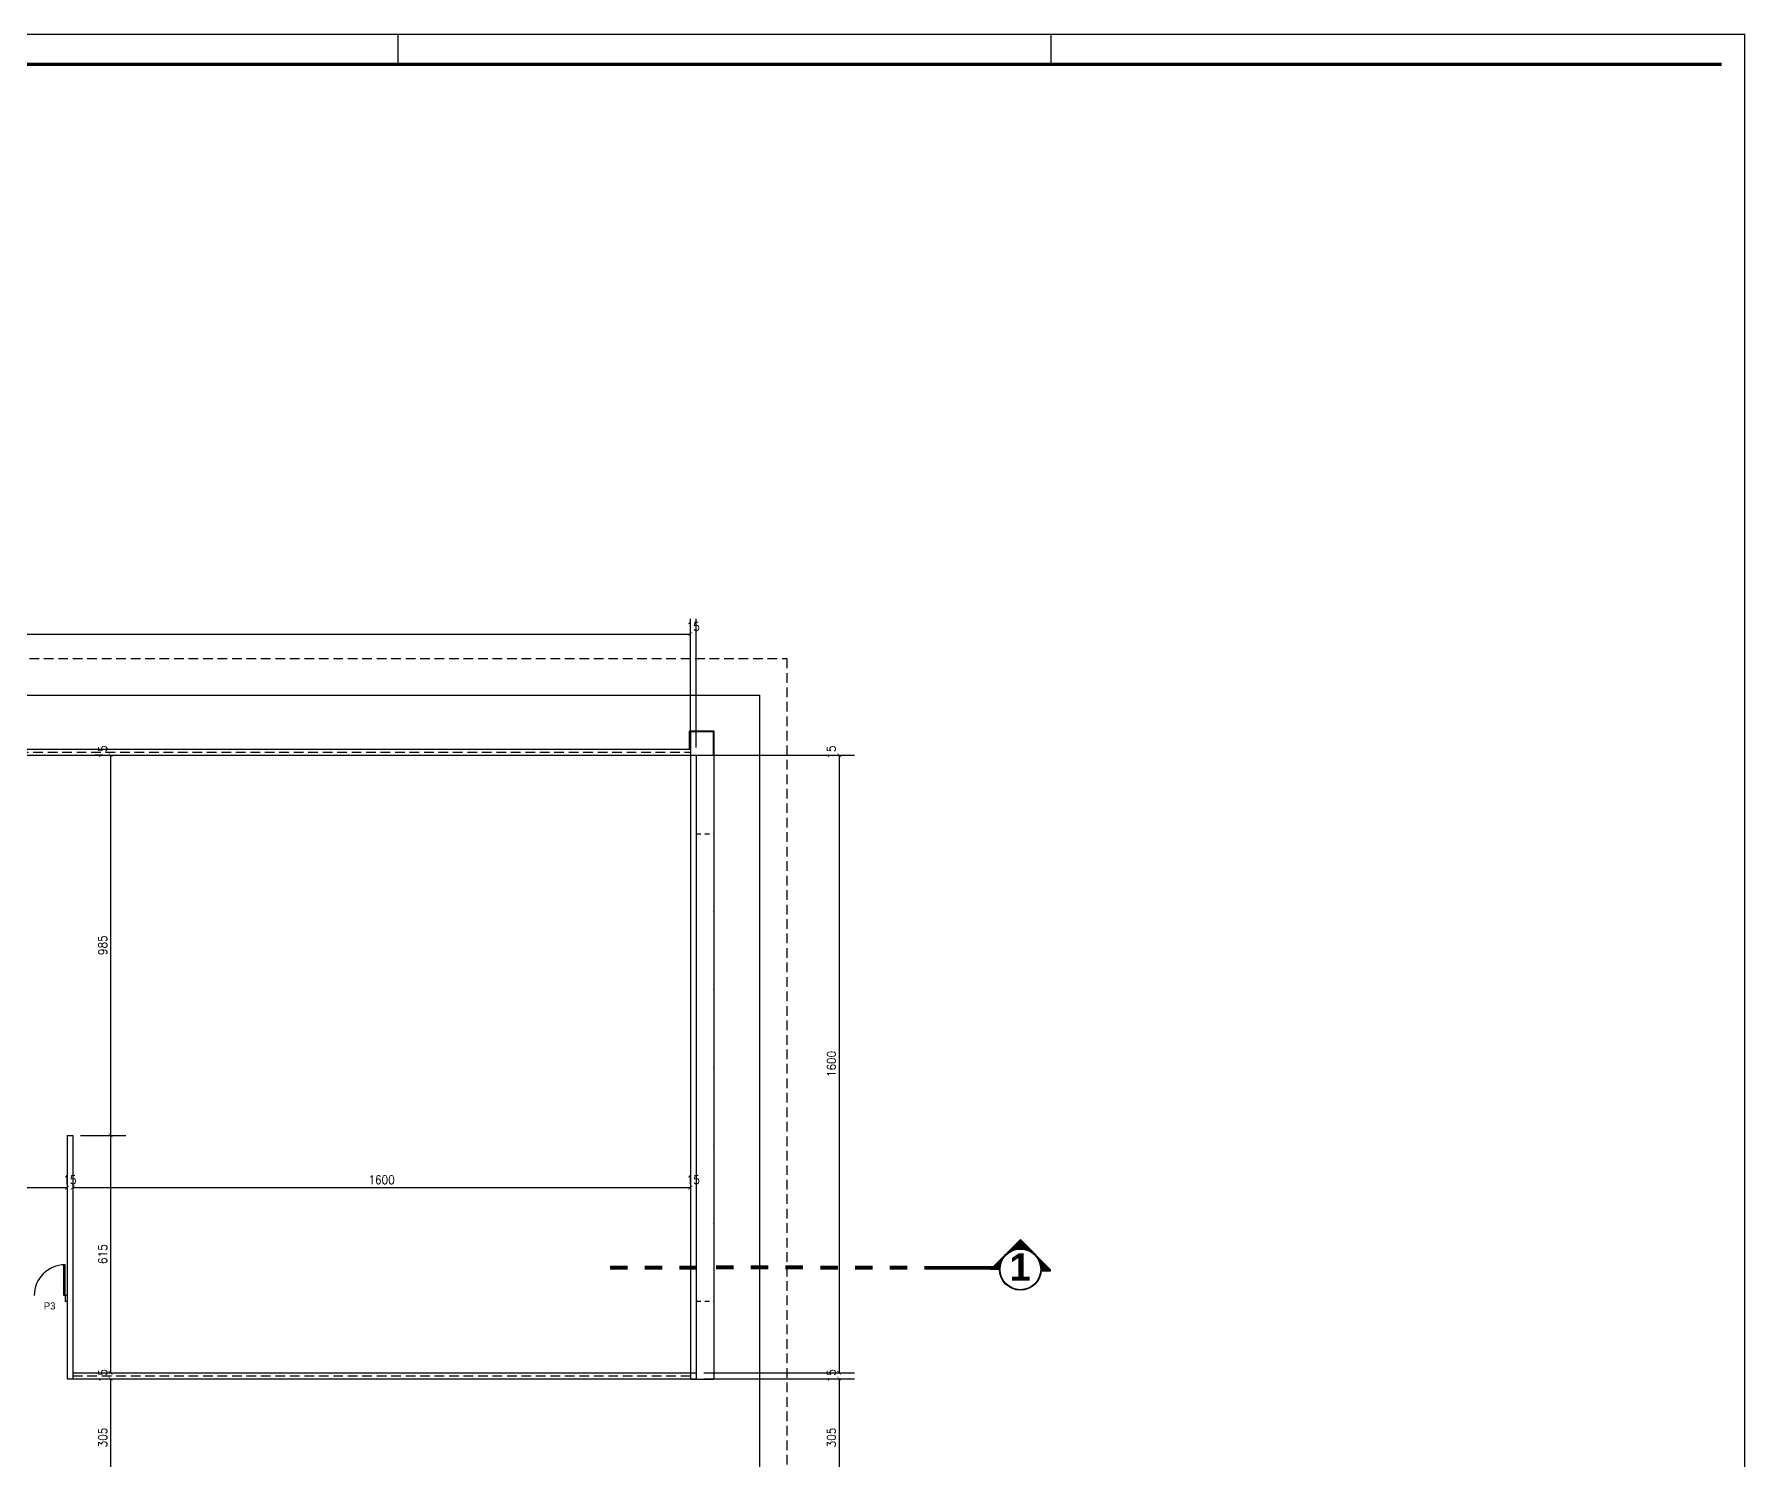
# Model space of a CAD drawing. Extents: x -81 to 244, y 231 to 317.
# Drawn here: x 44.4 to 88.72, y 280.12 to 317.04 of the extents above; entities that cross this region are included whole.
import ezdxf
from ezdxf.enums import TextEntityAlignment as Align

# ---------------------------------------------------------------- set-up
doc = ezdxf.new("R2010")
doc.units = 0
doc.header["$MEASUREMENT"] = 0
doc.header["$PDMODE"] = 3
doc.linetypes.add('HIDDEN', pattern=[0.375, 0.25, -0.125])
doc.linetypes.add('HIDDEN2', pattern=[0.1875, 0.125, -0.0625])
doc.layers.get('0').update_dxf_attribs({"linetype": 'CONTINUOUS'})
doc.layers.get('DEFPOINTS').update_dxf_attribs({"linetype": 'CONTINUOUS'})
for name, color, linetype in [('ADI', 9, 'CONTINUOUS'), ('CAR', 5, 'CONTINUOUS'), ('CORTE01', 2, 'CONTINUOUS'), ('CORTE03', 41, 'CONTINUOUS'), ('DIM', 1, 'CONTINUOUS'), ('ESQ', 10, 'CONTINUOUS'), ('EST', 6, 'CONTINUOUS'), ('NOT', 3, 'CONTINUOUS'), ('PAR', 4, 'CONTINUOUS'), ('PBX', 7, 'CONTINUOUS'), ('PISO2', 8, 'CONTINUOUS'), ('TEXTO01', 3, 'CONTINUOUS'), ('VIDRO', 250, 'CONTINUOUS')]:
    doc.layers.add(name, color=color, linetype=linetype)
doc.styles.add('ARQ', font='romans', dxfattribs={"width": 0.9})
doc.styles.add('SANSSERIFBOLD', font='sasb____.pfb')
doc.styles.add('STYLUS', font='stylu.ttf')
doc.dimstyles.get("Standard").update_dxf_attribs({"dimtxt": 0.5, "dimasz": 0.18, "dimexe": 0.18, "dimexo": 0.0625, "dimgap": 0.09, "dimtad": 0, "dimtoh": 1, "dimzin": 0, "dimdsep": 46, "dimtxsty": 'ARQ', "dimcen": 0.09, "dimadec": 0, "dimazin": 0, "dimtfac": 1, "dimtofl": 0, "dimtmove": 2, "dimatfit": 3, "dimfxl": 0, "dimtolj": 1, "dimarcsym": 0})

# ---------------------------------------------------------------- blocks, each defined once
blk = doc.blocks.new('_ARCHTICK')
at = {"color": 0, "linetype": 'ByBlock', "const_width": 0.15}
blk.add_lwpolyline([(-0.5, -0.5), (0.5, 0.5)], dxfattribs=at)
blk = doc.blocks.new('*D322')
at = {"layer": 'DEFPOINTS', "color": 0}
for p in [(61.405, 301.5), (25.655, 298.37), (61.405, 298.52)]:
    blk.add_point(p, dxfattribs=at)
at = {"layer": 'DIM', "color": 1, "lineweight": -2}
for p, q in [((61.405, 298.72), (61.405, 301.9)), ((25.655, 301.5), (61.405, 301.5))]:
    blk.add_line(p, q, dxfattribs=at)
at = {"layer": 'DIM', "color": 1, "lineweight": -2, "xscale": 0.1, "yscale": 0.1, "zscale": 0.1, "rotation": 180}
blk.add_blockref('_ARCHTICK', (25.655, 301.5), dxfattribs=at)
at = {"layer": 'DIM', "color": 1, "lineweight": -2, "xscale": 0.1, "yscale": 0.1, "zscale": 0.1}
blk.add_blockref('_ARCHTICK', (61.405, 301.5), dxfattribs=at)
at = {"layer": 'DIM', "color": 2, "insert": (43.53, 301.701), "char_height": 0.22, "attachment_point": 5, "style": 'ARQ'}
blk.add_mtext('\\A1;3575', dxfattribs=at)
blk = doc.blocks.new('*D323')
at = {"layer": 'DEFPOINTS', "color": 0}
for p in [(61.555, 301.5), (61.405, 298.52), (61.555, 298.37)]:
    blk.add_point(p, dxfattribs=at)
at = {"layer": 'DIM', "color": 1, "lineweight": -2}
blk.add_line((61.555, 298.57), (61.555, 301.9), dxfattribs=at)
at = {"layer": 'DIM', "color": 2, "insert": (61.48, 301.701), "char_height": 0.22, "attachment_point": 5, "style": 'ARQ'}
blk.add_mtext('\\A1;15', dxfattribs=at)
blk = doc.blocks.new('*D1202')
at = {"layer": 'DEFPOINTS', "color": 0}
for p in [(41.005, 287.177), (45.255, 287.177), (45.255, 287.169)]:
    blk.add_point(p, dxfattribs=at)
at = {"layer": 'DIM', "color": 1, "lineweight": -2}
for p, q in [((41.005, 287.169), (45.255, 287.169)), ((45.255, 286.977), (45.255, 286.769))]:
    blk.add_line(p, q, dxfattribs=at)
at = {"layer": 'DIM', "color": 1, "lineweight": -2, "xscale": 0.1, "yscale": 0.1, "zscale": 0.1, "rotation": 180}
blk.add_blockref('_ARCHTICK', (41.005, 287.169), dxfattribs=at)
at = {"layer": 'DIM', "color": 1, "lineweight": -2, "xscale": 0.1, "yscale": 0.1, "zscale": 0.1}
blk.add_blockref('_ARCHTICK', (45.255, 287.169), dxfattribs=at)
at = {"layer": 'DIM', "color": 2, "insert": (43.13, 287.37), "char_height": 0.22, "attachment_point": 5, "style": 'ARQ'}
blk.add_mtext('\\A1;425', dxfattribs=at)
blk = doc.blocks.new('*D1203')
at = {"layer": 'DEFPOINTS', "color": 0}
for p in [(45.255, 287.177), (45.405, 287.177), (45.405, 287.169)]:
    blk.add_point(p, dxfattribs=at)
at = {"layer": 'DIM', "color": 1, "lineweight": -2}
blk.add_line((45.405, 286.977), (45.405, 286.769), dxfattribs=at)
at = {"layer": 'DIM', "color": 2, "insert": (45.33, 287.37), "char_height": 0.22, "attachment_point": 5, "style": 'ARQ'}
blk.add_mtext('\\A1;15', dxfattribs=at)
blk = doc.blocks.new('*D1204')
at = {"layer": 'DEFPOINTS', "color": 0}
for p in [(45.405, 287.177), (61.405, 287.177), (61.405, 287.169)]:
    blk.add_point(p, dxfattribs=at)
at = {"layer": 'DIM', "color": 1, "lineweight": -2}
for p, q in [((45.405, 287.169), (61.405, 287.169)), ((61.405, 286.977), (61.405, 286.769))]:
    blk.add_line(p, q, dxfattribs=at)
at = {"layer": 'DIM', "color": 1, "lineweight": -2, "xscale": 0.1, "yscale": 0.1, "zscale": 0.1, "rotation": 180}
blk.add_blockref('_ARCHTICK', (45.405, 287.169), dxfattribs=at)
at = {"layer": 'DIM', "color": 1, "lineweight": -2, "xscale": 0.1, "yscale": 0.1, "zscale": 0.1}
blk.add_blockref('_ARCHTICK', (61.405, 287.169), dxfattribs=at)
at = {"layer": 'DIM', "color": 2, "insert": (53.405, 287.37), "char_height": 0.22, "attachment_point": 5, "style": 'ARQ'}
blk.add_mtext('\\A1;1600', dxfattribs=at)
blk = doc.blocks.new('*D1205')
at = {"layer": 'DEFPOINTS', "color": 0}
for p in [(61.405, 287.177), (61.555, 287.177), (61.555, 287.169)]:
    blk.add_point(p, dxfattribs=at)
at = {"layer": 'DIM', "color": 1, "lineweight": -2}
blk.add_line((61.555, 286.977), (61.555, 286.769), dxfattribs=at)
at = {"layer": 'DIM', "color": 2, "insert": (61.48, 287.37), "char_height": 0.22, "attachment_point": 5, "style": 'ARQ'}
blk.add_mtext('\\A1;15', dxfattribs=at)
blk = doc.blocks.new('*D1206')
at = {"layer": 'DEFPOINTS', "color": 0}
for p in [(61.405, 298.52), (61.405, 298.37), (65.26, 298.37)]:
    blk.add_point(p, dxfattribs=at)
at = {"layer": 'DIM', "color": 1, "lineweight": -2}
blk.add_line((61.605, 298.37), (65.66, 298.37), dxfattribs=at)
at = {"layer": 'DIM', "color": 2, "insert": (65.059, 298.445), "char_height": 0.22, "attachment_point": 5, "rotation": 90, "style": 'ARQ'}
blk.add_mtext('\\A1;15', dxfattribs=at)
blk = doc.blocks.new('*D1207')
at = {"layer": 'DEFPOINTS', "color": 0}
for p in [(61.405, 298.37), (61.555, 282.37), (65.26, 282.37)]:
    blk.add_point(p, dxfattribs=at)
at = {"layer": 'DIM', "color": 1, "lineweight": -2}
for p, q in [((65.26, 298.37), (65.26, 282.37)), ((61.755, 282.37), (65.66, 282.37))]:
    blk.add_line(p, q, dxfattribs=at)
at = {"layer": 'DIM', "color": 1, "lineweight": -2, "xscale": 0.1, "yscale": 0.1, "zscale": 0.1}
for p, rotation in [((65.26, 298.37), 90), ((65.26, 282.37), 270)]:
    blk.add_blockref('_ARCHTICK', p, dxfattribs=dict(at, rotation=rotation))
at = {"layer": 'DIM', "color": 2, "insert": (65.059, 290.37), "char_height": 0.22, "attachment_point": 5, "rotation": 90, "style": 'ARQ'}
blk.add_mtext('\\A1;1600', dxfattribs=at)
blk = doc.blocks.new('*D1208')
at = {"layer": 'DEFPOINTS', "color": 0}
for p in [(61.555, 282.37), (61.555, 282.22), (65.26, 282.22)]:
    blk.add_point(p, dxfattribs=at)
at = {"layer": 'DIM', "color": 1, "lineweight": -2}
blk.add_line((61.755, 282.22), (65.66, 282.22), dxfattribs=at)
at = {"layer": 'DIM', "color": 2, "insert": (65.059, 282.295), "char_height": 0.22, "attachment_point": 5, "rotation": 90, "style": 'ARQ'}
blk.add_mtext('\\A1;15', dxfattribs=at)
blk = doc.blocks.new('*D1209')
at = {"layer": 'DEFPOINTS', "color": 0}
for p in [(61.555, 282.22), (61.584, 279.17), (65.26, 279.17)]:
    blk.add_point(p, dxfattribs=at)
at = {"layer": 'DIM', "color": 1, "lineweight": -2}
for p, q in [((65.26, 282.22), (65.26, 279.17)), ((61.784, 279.17), (65.66, 279.17))]:
    blk.add_line(p, q, dxfattribs=at)
at = {"layer": 'DIM', "color": 1, "lineweight": -2, "xscale": 0.1, "yscale": 0.1, "zscale": 0.1}
for p, rotation in [((65.26, 282.22), 90), ((65.26, 279.17), 270)]:
    blk.add_blockref('_ARCHTICK', p, dxfattribs=dict(at, rotation=rotation))
at = {"layer": 'DIM', "color": 2, "insert": (65.059, 280.695), "char_height": 0.22, "attachment_point": 5, "rotation": 90, "style": 'ARQ'}
blk.add_mtext('\\A1;305', dxfattribs=at)
blk = doc.blocks.new('*D1252')
at = {"layer": 'DEFPOINTS', "color": 0}
for p in [(46.382, 298.52), (46.382, 298.37), (46.382, 298.37)]:
    blk.add_point(p, dxfattribs=at)
at = {"layer": 'DIM', "color": 1, "lineweight": -2}
blk.add_line((46.182, 298.37), (45.982, 298.37), dxfattribs=at)
at = {"layer": 'DIM', "color": 2, "insert": (46.181, 298.445), "char_height": 0.22, "attachment_point": 5, "rotation": 90, "style": 'ARQ'}
blk.add_mtext('\\A1;15', dxfattribs=at)
blk = doc.blocks.new('*D1253')
at = {"layer": 'DEFPOINTS', "color": 0}
for p in [(46.382, 298.37), (45.405, 288.52), (46.382, 288.52)]:
    blk.add_point(p, dxfattribs=at)
at = {"layer": 'DIM', "color": 1, "lineweight": -2}
for p, q in [((46.382, 298.37), (46.382, 288.52)), ((45.605, 288.52), (46.782, 288.52))]:
    blk.add_line(p, q, dxfattribs=at)
at = {"layer": 'DIM', "color": 1, "lineweight": -2, "xscale": 0.1, "yscale": 0.1, "zscale": 0.1}
for p, rotation in [((46.382, 298.37), 90), ((46.382, 288.52), 270)]:
    blk.add_blockref('_ARCHTICK', p, dxfattribs=dict(at, rotation=rotation))
at = {"layer": 'DIM', "color": 2, "insert": (46.181, 293.445), "char_height": 0.22, "attachment_point": 5, "rotation": 90, "style": 'ARQ'}
blk.add_mtext('\\A1;985', dxfattribs=at)
blk = doc.blocks.new('*D1254')
at = {"layer": 'DEFPOINTS', "color": 0}
for p in [(45.405, 288.52), (45.405, 282.37), (46.382, 282.37)]:
    blk.add_point(p, dxfattribs=at)
at = {"layer": 'DIM', "color": 1, "lineweight": -2}
for p, q in [((46.382, 288.52), (46.382, 282.37)), ((45.605, 282.37), (46.782, 282.37))]:
    blk.add_line(p, q, dxfattribs=at)
at = {"layer": 'DIM', "color": 1, "lineweight": -2, "xscale": 0.1, "yscale": 0.1, "zscale": 0.1}
for p, rotation in [((46.382, 288.52), 90), ((46.382, 282.37), 270)]:
    blk.add_blockref('_ARCHTICK', p, dxfattribs=dict(at, rotation=rotation))
at = {"layer": 'DIM', "color": 2, "insert": (46.181, 285.445), "char_height": 0.22, "attachment_point": 5, "rotation": 90, "style": 'ARQ'}
blk.add_mtext('\\A1;615', dxfattribs=at)
blk = doc.blocks.new('*D1255')
at = {"layer": 'DEFPOINTS', "color": 0}
for p in [(45.405, 282.37), (45.255, 282.22), (46.382, 282.22)]:
    blk.add_point(p, dxfattribs=at)
at = {"layer": 'DIM', "color": 1, "lineweight": -2}
blk.add_line((45.455, 282.22), (46.782, 282.22), dxfattribs=at)
at = {"layer": 'DIM', "color": 2, "insert": (46.181, 282.295), "char_height": 0.22, "attachment_point": 5, "rotation": 90, "style": 'ARQ'}
blk.add_mtext('\\A1;15', dxfattribs=at)
blk = doc.blocks.new('*D1256')
at = {"layer": 'DEFPOINTS', "color": 0}
for p in [(45.255, 282.22), (45.255, 279.17), (46.382, 279.17)]:
    blk.add_point(p, dxfattribs=at)
at = {"layer": 'DIM', "color": 1, "lineweight": -2}
for p, q in [((46.382, 282.22), (46.382, 279.17)), ((45.455, 279.17), (46.782, 279.17))]:
    blk.add_line(p, q, dxfattribs=at)
at = {"layer": 'DIM', "color": 1, "lineweight": -2, "xscale": 0.1, "yscale": 0.1, "zscale": 0.1}
for p, rotation in [((46.382, 282.22), 90), ((46.382, 279.17), 270)]:
    blk.add_blockref('_ARCHTICK', p, dxfattribs=dict(at, rotation=rotation))
at = {"layer": 'DIM', "color": 2, "insert": (46.181, 280.695), "char_height": 0.22, "attachment_point": 5, "rotation": 90, "style": 'ARQ'}
blk.add_mtext('\\A1;305', dxfattribs=at)

msp = doc.modelspace()

# ---------------------------------------------------------------- linework, layer by layer
at = {"layer": 'ADI', "color": 5}
msp.add_line((-30.735, 317.038), (88.724, 317.038), dxfattribs=at)
at = {"layer": 'CAR', "color": 2}
for p, q in [((53.832, 316.259), (53.832, 317.038)), ((70.746, 317.038), (70.746, 316.438)), ((70.746, 316.859), (70.746, 316.259)), ((70.746, 316.859), (70.746, 316.259))]:
    msp.add_line(p, q, dxfattribs=at)
at = {"layer": 'CAR', "color": 5}
for q in [(88.724, 317.038), (88.724, 310.879), (88.724, 310.879)]:
    msp.add_line((88.724, 231.253), q, dxfattribs=at)
at = {"layer": 'CORTE01'}
for p, q in [((69.183, 285.051), (69.956, 285.824)), ((69.192, 285.051), (69.956, 285.815)), ((69.564, 285.422), (69.564, 285.422)), ((69.57, 285.429), (69.57, 285.429)), ((69.577, 285.436), (69.577, 285.436)), ((69.584, 285.443), (69.584, 285.443)), ((69.591, 285.449), (69.591, 285.449)), ((69.599, 285.456), (69.597, 285.456)), ((69.607, 285.463), (69.604, 285.463)), ((69.615, 285.47), (69.611, 285.47)), ((69.623, 285.476), (69.618, 285.476)), ((69.632, 285.483), (69.624, 285.483)), ((69.641, 285.49), (69.631, 285.49)), ((69.651, 285.497), (69.638, 285.497)), ((69.661, 285.503), (69.645, 285.503)), ((69.672, 285.51), (69.651, 285.51)), ((69.683, 285.517), (69.658, 285.517)), ((69.695, 285.524), (69.665, 285.524)), ((69.707, 285.53), (69.672, 285.53)), ((69.721, 285.537), (69.678, 285.537)), ((69.735, 285.544), (69.685, 285.544)), ((69.751, 285.551), (69.692, 285.551)), ((69.768, 285.557), (69.699, 285.557)), ((69.787, 285.564), (69.705, 285.564)), ((69.81, 285.571), (69.712, 285.571)), ((69.836, 285.578), (69.719, 285.578)), ((69.871, 285.584), (69.726, 285.584)), ((70.18, 285.591), (69.732, 285.591)), ((70.173, 285.598), (69.739, 285.598)), ((70.166, 285.604), (69.746, 285.605)), ((70.159, 285.611), (69.753, 285.611)), ((70.153, 285.618), (69.759, 285.618)), ((70.146, 285.625), (69.766, 285.625)), ((70.139, 285.631), (69.773, 285.632)), ((70.132, 285.638), (69.78, 285.638)), ((70.126, 285.645), (69.786, 285.645)), ((70.119, 285.652), (69.793, 285.652)), ((70.112, 285.658), (69.8, 285.659)), ((70.105, 285.665), (69.807, 285.665)), ((70.099, 285.672), (69.813, 285.672)), ((70.092, 285.679), (69.82, 285.679)), ((70.085, 285.685), (69.827, 285.686)), ((70.078, 285.692), (69.834, 285.692)), ((70.072, 285.699), (69.84, 285.699)), ((70.065, 285.706), (69.847, 285.706)), ((70.058, 285.712), (69.854, 285.713)), ((70.051, 285.719), (69.861, 285.719)), ((70.045, 285.726), (69.867, 285.726)), ((70.038, 285.733), (69.874, 285.733)), ((70.031, 285.739), (69.881, 285.74)), ((70.025, 285.746), (69.888, 285.746)), ((70.018, 285.753), (69.894, 285.753)), ((70.011, 285.76), (69.901, 285.76)), ((70.004, 285.766), (69.908, 285.767)), ((69.998, 285.773), (69.915, 285.773)), ((69.991, 285.78), (69.921, 285.78)), ((69.984, 285.787), (69.928, 285.787)), ((69.977, 285.794), (69.935, 285.794)), ((69.971, 285.8), (69.942, 285.8)), ((69.964, 285.807), (69.948, 285.807)), ((69.957, 285.814), (69.955, 285.814)), ((70.729, 285.051), (69.956, 285.824)), ((70.72, 285.051), (69.956, 285.815)), ((70.186, 285.584), (70.041, 285.584)), ((70.193, 285.577), (70.076, 285.577)), ((70.2, 285.571), (70.103, 285.571)), ((70.207, 285.564), (70.125, 285.564)), ((70.213, 285.557), (70.144, 285.557)), ((70.22, 285.55), (70.161, 285.55)), ((70.227, 285.544), (70.177, 285.544)), ((70.234, 285.537), (70.191, 285.537)), ((70.24, 285.53), (70.205, 285.53)), ((70.247, 285.523), (70.217, 285.523)), ((70.254, 285.517), (70.229, 285.517)), ((70.261, 285.51), (70.24, 285.51)), ((70.267, 285.503), (70.251, 285.503)), ((70.274, 285.496), (70.261, 285.496)), ((70.281, 285.49), (70.271, 285.49)), ((70.288, 285.483), (70.28, 285.483)), ((70.294, 285.476), (70.289, 285.476)), ((70.301, 285.469), (70.297, 285.469)), ((70.308, 285.463), (70.305, 285.463)), ((70.315, 285.456), (70.313, 285.456)), ((70.321, 285.449), (70.321, 285.449)), ((70.328, 285.442), (70.328, 285.442)), ((70.335, 285.436), (70.335, 285.436)), ((70.342, 285.429), (70.342, 285.429)), ((70.348, 285.422), (70.348, 285.422)), ((59.775, 285.123), (59.325, 285.123)), ((59.775, 285.114), (59.325, 285.114)), ((59.775, 285.105), (59.325, 285.105)), ((59.775, 285.096), (59.325, 285.096)), ((59.775, 285.087), (59.325, 285.087)), ((59.775, 285.078), (59.325, 285.078)), ((59.775, 285.069), (59.325, 285.069)), ((59.775, 285.06), (59.325, 285.06)), ((60.675, 285.123), (60.225, 285.123)), ((60.675, 285.114), (60.225, 285.114)), ((60.675, 285.105), (60.225, 285.105)), ((60.675, 285.096), (60.225, 285.096)), ((60.675, 285.087), (60.225, 285.087)), ((60.675, 285.078), (60.225, 285.078)), ((60.675, 285.069), (60.225, 285.069)), ((60.675, 285.06), (60.225, 285.06)), ((61.575, 285.123), (61.125, 285.123)), ((61.575, 285.114), (61.125, 285.114)), ((61.575, 285.105), (61.125, 285.105)), ((61.575, 285.096), (61.125, 285.096)), ((61.575, 285.087), (61.125, 285.087)), ((61.575, 285.078), (61.125, 285.078)), ((61.575, 285.069), (61.125, 285.069)), ((61.575, 285.06), (61.125, 285.06)), ((62.523, 285.131), (62.073, 285.131)), ((62.523, 285.122), (62.073, 285.122)), ((62.523, 285.113), (62.073, 285.113)), ((62.523, 285.104), (62.073, 285.104)), ((62.523, 285.095), (62.073, 285.095)), ((62.523, 285.086), (62.073, 285.086)), ((62.523, 285.077), (62.073, 285.077)), ((62.523, 285.068), (62.073, 285.068)), ((63.423, 285.131), (62.973, 285.131)), ((63.423, 285.122), (62.973, 285.122)), ((63.423, 285.113), (62.973, 285.113)), ((63.423, 285.104), (62.973, 285.104)), ((63.423, 285.095), (62.973, 285.095)), ((63.423, 285.086), (62.973, 285.086)), ((63.423, 285.077), (62.973, 285.077)), ((63.423, 285.068), (62.973, 285.068)), ((64.323, 285.131), (63.873, 285.131)), ((64.323, 285.122), (63.873, 285.122)), ((64.323, 285.113), (63.873, 285.113)), ((64.323, 285.104), (63.873, 285.104)), ((64.323, 285.095), (63.873, 285.095)), ((64.323, 285.086), (63.873, 285.086)), ((64.323, 285.077), (63.873, 285.077)), ((64.323, 285.068), (63.873, 285.068)), ((65.223, 285.123), (64.773, 285.123)), ((65.223, 285.114), (64.773, 285.114)), ((65.223, 285.105), (64.773, 285.105)), ((65.223, 285.096), (64.773, 285.096)), ((65.223, 285.087), (64.773, 285.087)), ((65.223, 285.078), (64.773, 285.078)), ((65.223, 285.069), (64.773, 285.069)), ((65.223, 285.06), (64.773, 285.06)), ((66.123, 285.123), (65.673, 285.123)), ((66.123, 285.114), (65.673, 285.114)), ((66.123, 285.105), (65.673, 285.105)), ((66.123, 285.096), (65.673, 285.096)), ((66.123, 285.087), (65.673, 285.087)), ((66.123, 285.078), (65.673, 285.078)), ((66.123, 285.069), (65.673, 285.069)), ((66.123, 285.06), (65.673, 285.06)), ((67.023, 285.123), (66.573, 285.123)), ((67.023, 285.114), (66.573, 285.114)), ((67.023, 285.105), (66.573, 285.105)), ((67.023, 285.096), (66.573, 285.096)), ((67.023, 285.087), (66.573, 285.087)), ((67.023, 285.078), (66.573, 285.078)), ((67.023, 285.069), (66.573, 285.069)), ((67.023, 285.06), (66.573, 285.06)), ((69.246, 285.114), (67.473, 285.115)), ((69.237, 285.105), (67.473, 285.106)), ((69.228, 285.096), (67.473, 285.097)), ((69.219, 285.087), (67.473, 285.088)), ((69.21, 285.078), (67.473, 285.079)), ((69.201, 285.069), (67.473, 285.07)), ((69.192, 285.06), (67.473, 285.061)), ((69.183, 285.051), (67.473, 285.052)), ((69.416, 285.051), (69.183, 285.051)), ((69.416, 285.058), (69.199, 285.058)), ((69.416, 285.065), (69.206, 285.065)), ((69.416, 285.071), (69.212, 285.071)), ((69.417, 285.078), (69.219, 285.078)), ((69.417, 285.085), (69.226, 285.085)), ((69.417, 285.092), (69.233, 285.092)), ((69.418, 285.098), (69.239, 285.098)), ((69.419, 285.105), (69.246, 285.105)), ((69.419, 285.112), (69.253, 285.112)), ((69.42, 285.119), (69.26, 285.119)), ((69.421, 285.125), (69.266, 285.125)), ((69.422, 285.132), (69.273, 285.132)), ((69.423, 285.139), (69.28, 285.139)), ((69.424, 285.146), (69.287, 285.146)), ((69.425, 285.152), (69.293, 285.152)), ((69.427, 285.159), (69.3, 285.159)), ((69.428, 285.166), (69.307, 285.166)), ((69.43, 285.173), (69.314, 285.173)), ((69.431, 285.179), (69.32, 285.179)), ((69.433, 285.186), (69.327, 285.186)), ((69.435, 285.193), (69.334, 285.193)), ((69.437, 285.2), (69.341, 285.2)), ((69.439, 285.206), (69.347, 285.206)), ((69.441, 285.213), (69.354, 285.213)), ((69.443, 285.22), (69.361, 285.22)), ((69.445, 285.227), (69.368, 285.227)), ((69.448, 285.233), (69.375, 285.233)), ((69.45, 285.24), (69.381, 285.24)), ((69.453, 285.247), (69.388, 285.247)), ((69.455, 285.254), (69.395, 285.254)), ((69.458, 285.26), (69.402, 285.26)), ((69.461, 285.267), (69.408, 285.267)), ((69.464, 285.274), (69.415, 285.274)), ((69.467, 285.281), (69.422, 285.281)), ((69.47, 285.287), (69.429, 285.287)), ((69.474, 285.294), (69.435, 285.294)), ((69.477, 285.301), (69.442, 285.301)), ((69.481, 285.308), (69.449, 285.308)), ((69.484, 285.314), (69.456, 285.314)), ((69.488, 285.321), (69.462, 285.321)), ((69.492, 285.328), (69.469, 285.328)), ((69.496, 285.335), (69.476, 285.335)), ((69.501, 285.341), (69.483, 285.341)), ((69.505, 285.348), (69.489, 285.348)), ((69.509, 285.355), (69.496, 285.355)), ((69.514, 285.362), (69.503, 285.362)), ((69.519, 285.368), (69.51, 285.368)), ((69.524, 285.375), (69.516, 285.375)), ((69.529, 285.382), (69.523, 285.382)), ((69.534, 285.389), (69.53, 285.389)), ((69.54, 285.395), (69.537, 285.395)), ((69.546, 285.402), (69.543, 285.402)), ((69.551, 285.409), (69.55, 285.409)), ((69.558, 285.416), (69.557, 285.416)), ((70.355, 285.415), (70.354, 285.415)), ((70.362, 285.409), (70.36, 285.409)), ((70.369, 285.402), (70.366, 285.402)), ((70.375, 285.395), (70.372, 285.395)), ((70.382, 285.388), (70.378, 285.388)), ((70.389, 285.382), (70.383, 285.382)), ((70.396, 285.375), (70.388, 285.375)), ((70.402, 285.368), (70.393, 285.368)), ((70.409, 285.361), (70.398, 285.361)), ((70.416, 285.355), (70.402, 285.355)), ((70.423, 285.348), (70.407, 285.348)), ((70.429, 285.341), (70.411, 285.341)), ((70.436, 285.334), (70.416, 285.334)), ((70.443, 285.328), (70.42, 285.328)), ((70.45, 285.321), (70.424, 285.321)), ((70.456, 285.314), (70.427, 285.314)), ((70.463, 285.307), (70.431, 285.307)), ((70.47, 285.301), (70.435, 285.301)), ((70.477, 285.294), (70.438, 285.294)), ((70.483, 285.287), (70.442, 285.287)), ((70.49, 285.28), (70.445, 285.28)), ((70.497, 285.274), (70.448, 285.274)), ((70.504, 285.267), (70.451, 285.267)), ((70.51, 285.26), (70.454, 285.26)), ((70.517, 285.253), (70.457, 285.253)), ((70.524, 285.247), (70.459, 285.247)), ((70.531, 285.24), (70.462, 285.24)), ((70.537, 285.233), (70.464, 285.233)), ((70.544, 285.226), (70.467, 285.226)), ((70.551, 285.22), (70.469, 285.22)), ((70.558, 285.213), (70.471, 285.213)), ((70.564, 285.206), (70.473, 285.206)), ((70.571, 285.199), (70.475, 285.199)), ((70.578, 285.193), (70.477, 285.193)), ((70.585, 285.186), (70.479, 285.186)), ((70.591, 285.179), (70.48, 285.179)), ((70.729, 285.004), (70.48, 285.004)), ((70.729, 285.017), (70.481, 285.017)), ((70.729, 285.01), (70.481, 285.01)), ((70.598, 285.172), (70.482, 285.172)), ((70.729, 285.051), (70.482, 285.051)), ((70.729, 285.044), (70.482, 285.044)), ((70.729, 285.037), (70.482, 285.037)), ((70.729, 285.031), (70.482, 285.031)), ((70.729, 285.024), (70.482, 285.024)), ((70.605, 285.166), (70.484, 285.166)), ((70.612, 285.159), (70.485, 285.159)), ((70.618, 285.152), (70.486, 285.152)), ((70.625, 285.145), (70.488, 285.145)), ((70.632, 285.139), (70.489, 285.139)), ((70.639, 285.132), (70.49, 285.132)), ((70.645, 285.125), (70.491, 285.125)), ((70.652, 285.118), (70.492, 285.118)), ((70.659, 285.112), (70.492, 285.112)), ((70.666, 285.105), (70.493, 285.105)), ((70.672, 285.098), (70.494, 285.098)), ((70.679, 285.091), (70.494, 285.091)), ((70.686, 285.085), (70.495, 285.085)), ((70.693, 285.078), (70.495, 285.078)), ((70.699, 285.071), (70.496, 285.071)), ((70.706, 285.064), (70.496, 285.064)), ((70.713, 285.058), (70.496, 285.058))]:
    msp.add_line(p, q, dxfattribs=at)
for radius in [0.54, 0.533, 0.527]:
    msp.add_circle((69.956, 285.051), radius, dxfattribs=at)
at = {"layer": 'CORTE03'}
msp.add_line((70.729, 285.051), (70.729, 285.004), dxfattribs=at)
at = {"layer": 'DIM'}
for p, q in [((61.385, 298.52), (61.385, 298.99)), ((62.025, 298.99), (61.385, 298.99)), ((62.025, 298.37), (62.025, 298.99)), ((62.005, 298.37), (62.005, 298.35)), ((62.005, 298.37), (62.025, 298.37)), ((62.005, 298.35), (62.025, 298.35)), ((62.025, 296.35), (62.025, 298.35)), ((62.005, 296.35), (62.025, 296.35)), ((62.005, 296.35), (62.005, 296.33)), ((62.005, 296.33), (62.025, 296.33)), ((62.025, 294.33), (62.025, 296.33)), ((62.005, 294.33), (62.025, 294.33)), ((62.005, 294.33), (62.005, 294.31)), ((62.005, 294.31), (62.025, 294.31)), ((62.025, 292.31), (62.025, 294.31)), ((62.005, 292.31), (62.025, 292.31)), ((62.005, 292.31), (62.005, 292.29)), ((62.005, 292.29), (62.025, 292.29)), ((62.025, 290.29), (62.025, 292.29)), ((62.005, 290.29), (62.025, 290.29)), ((62.005, 290.29), (62.005, 290.27)), ((62.005, 290.27), (62.025, 290.27)), ((62.025, 288.27), (62.025, 290.27)), ((62.005, 288.27), (62.025, 288.27)), ((62.005, 288.27), (62.005, 288.25)), ((62.005, 288.25), (62.025, 288.25)), ((62.025, 286.25), (62.025, 288.25)), ((62.005, 286.25), (62.025, 286.25)), ((62.005, 286.25), (62.005, 286.23)), ((62.005, 286.23), (62.025, 286.23)), ((62.025, 284.23), (62.025, 286.23)), ((62.005, 284.23), (62.005, 284.21)), ((62.005, 284.23), (62.025, 284.23)), ((62.005, 284.21), (62.025, 284.21)), ((62.025, 282.21), (62.025, 284.21)), ((61.405, 282.22), (61.405, 282.2)), ((62.005, 282.2), (61.405, 282.2)), ((62.025, 282.21), (62.005, 282.21)), ((62.005, 282.21), (62.005, 282.2))]:
    msp.add_line(p, q, dxfattribs=at)
at = {"layer": 'DIM', "linetype": 'HIDDEN2'}
for p, q in [((61.555, 296.33), (62.005, 296.33)), ((61.555, 284.23), (62.005, 284.23))]:
    msp.add_line(p, q, dxfattribs=at)
at = {"layer": 'ESQ'}
for p, q in [((45.175, 284.37), (45.175, 285.17)), ((45.205, 284.37), (45.205, 285.17)), ((45.205, 284.37), (45.175, 284.37)), ((45.205, 284.37), (45.205, 284.22)), ((45.255, 284.37), (45.205, 284.37)), ((45.255, 284.22), (45.205, 284.22))]:
    msp.add_line(p, q, dxfattribs=at)
msp.add_arc((45.205, 284.37), 0.8, 90, 180, dxfattribs=at)
at = {"layer": 'EST', "color": 6, "linetype": 'Continuous'}
msp.add_lwpolyline([(61.405, 298.37), (62.005, 298.37), (62.005, 298.97), (61.405, 298.97)], close=True, dxfattribs=at)
at = {"layer": 'PAR'}
for p, q in [((41.005, 298.52), (61.405, 298.52)), ((41.005, 298.37), (61.405, 298.37)), ((61.405, 298.37), (61.405, 282.22)), ((61.555, 298.37), (61.555, 282.22)), ((45.255, 288.52), (45.255, 282.22)), ((45.255, 288.52), (45.405, 288.52)), ((45.405, 288.52), (45.405, 282.22)), ((45.255, 284.37), (45.255, 284.22)), ((45.405, 282.37), (61.555, 282.37)), ((45.405, 282.37), (61.555, 282.37)), ((45.255, 282.22), (61.555, 282.22))]:
    msp.add_line(p, q, dxfattribs=at)
at = {"layer": 'PBX', "color": 2, "linetype": 'HIDDEN'}
for p, q in [((-4.095, 300.87), (63.905, 300.87)), ((63.905, 300.87), (63.905, 235.87)), ((41.005, 298.445), (61.405, 298.445)), ((45.405, 282.295), (61.405, 282.295))]:
    msp.add_line(p, q, dxfattribs=at)
at = {"layer": 'PISO2'}
for p in [(-2.795, 299.92), (-2.795, 299.92), (63.205, 236.87)]:
    msp.add_line(p, (63.205, 299.92), dxfattribs=at)
at = {"layer": 'VIDRO', "const_width": 0.085}
msp.add_lwpolyline([(-29.956, 316.259), (88.124, 316.259)], dxfattribs=at)

# ---------------------------------------------------------------- texts
at = {"layer": 'NOT', "color": 85, "style": 'SANSSERIFBOLD'}
msp.add_text('1', height=0.706, rotation=359.9833, dxfattribs=at).set_placement((69.674, 285.464), align=Align.TOP_LEFT)
at = {"layer": 'TEXTO01', "ltscale": 0.25, "style": 'STYLUS'}
msp.add_text('P3', height=0.1846, rotation=359.9833, dxfattribs=at).set_placement((44.653, 284.197), align=Align.TOP_LEFT)

# ---------------------------------------------------------------- dimensions: what is measured, and where the dimension line sits
at = {"layer": 'DIM'}
for base, p1, p2, picture, middle in [((61.405, 301.5), (25.655, 298.37), (61.405, 298.52), '*D322', (43.53, 301.701)), ((61.555, 301.5), (61.405, 298.52), (61.555, 298.37), '*D323', (61.48, 301.701)), ((45.255, 287.169), (41.005, 287.177), (45.255, 287.177), '*D1202', (43.13, 287.37)), ((45.405, 287.169), (45.255, 287.177), (45.405, 287.177), '*D1203', (45.33, 287.37)), ((61.405, 287.169), (45.405, 287.177), (61.405, 287.177), '*D1204', (53.405, 287.37)), ((61.555, 287.169), (61.405, 287.177), (61.555, 287.177), '*D1205', (61.48, 287.37))]:
    dim = msp.add_linear_dim(base=base, p1=p1, p2=p2, dimstyle='Standard', override={"dimtxt": 0.22, "dimasz": 0.1, "dimexe": 0.4, "dimexo": 0.2, "dimtad": 1, "dimtoh": 0, "dimdec": 0, "dimlfac": 100, "dimzin": 8, "dimblk1": 'ARCHTICK', "dimblk2": 'ARCHTICK', "dimsah": 1, "dimcen": 0.02, "dimse1": 1, "dimclrd": 1, "dimclre": 1, "dimclrt": 2, "dimtdec": 0, "dimtix": 1, "dimtmove": 0}, dxfattribs=at)
    dim.commit()
    dim.dimension.update_dxf_attribs({"geometry": picture, "text_midpoint": middle})
for base, p1, p2, picture, middle in [((46.382, 288.52), (46.382, 298.37), (45.405, 288.52), '*D1253', (46.181, 293.445)), ((46.382, 298.37), (46.382, 298.52), (46.382, 298.37), '*D1252', (46.181, 298.445)), ((65.26, 298.37), (61.405, 298.52), (61.405, 298.37), '*D1206', (65.059, 298.445)), ((65.26, 282.37), (61.405, 298.37), (61.555, 282.37), '*D1207', (65.059, 290.37)), ((46.382, 282.37), (45.405, 288.52), (45.405, 282.37), '*D1254', (46.181, 285.445)), ((46.382, 282.22), (45.405, 282.37), (45.255, 282.22), '*D1255', (46.181, 282.295)), ((65.26, 282.22), (61.555, 282.37), (61.555, 282.22), '*D1208', (65.059, 282.295)), ((46.382, 279.17), (45.255, 282.22), (45.255, 279.17), '*D1256', (46.181, 280.695)), ((65.26, 279.17), (61.555, 282.22), (61.584, 279.17), '*D1209', (65.059, 280.695))]:
    dim = msp.add_linear_dim(base=base, p1=p1, p2=p2, angle=90, dimstyle='Standard', override={"dimtxt": 0.22, "dimasz": 0.1, "dimexe": 0.4, "dimexo": 0.2, "dimtad": 1, "dimtoh": 0, "dimdec": 0, "dimlfac": 100, "dimzin": 8, "dimblk1": 'ARCHTICK', "dimblk2": 'ARCHTICK', "dimsah": 1, "dimcen": 0.02, "dimse1": 1, "dimclrd": 1, "dimclre": 1, "dimclrt": 2, "dimtdec": 0, "dimtix": 1, "dimtmove": 0}, dxfattribs=at)
    dim.commit()
    dim.dimension.update_dxf_attribs({"geometry": picture, "text_midpoint": middle})

doc.saveas('drawing.dxf')
